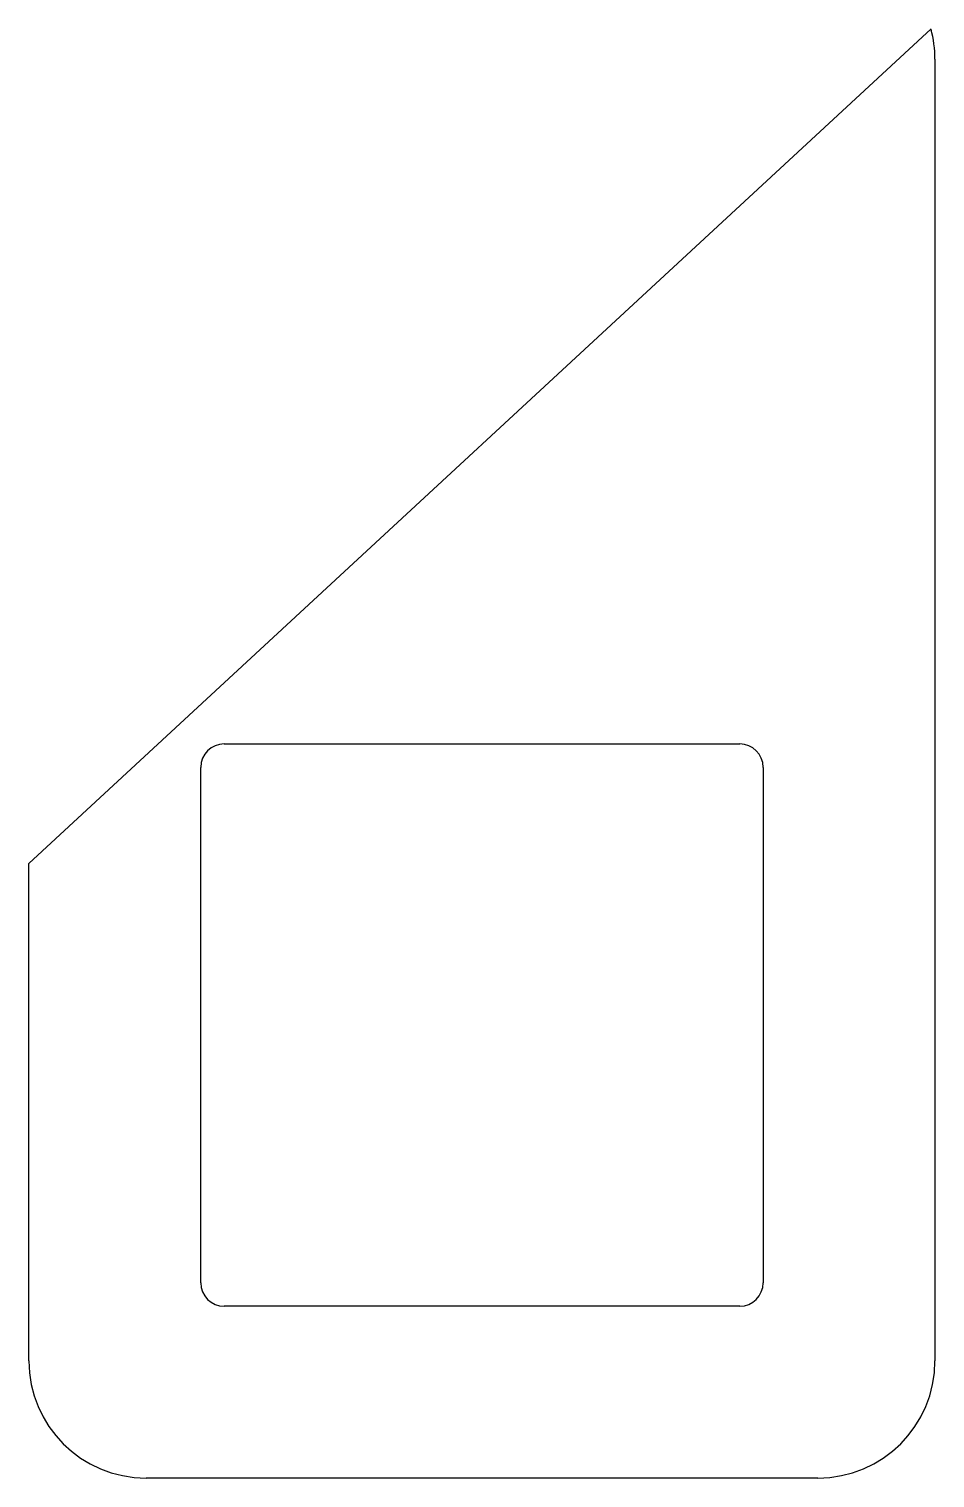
# Model space of a CAD drawing. Extents: x -57 to 59, y 58 to 244.
import ezdxf

# ---------------------------------------------------------------- set-up
doc = ezdxf.new("R2010")
doc.units = 0
doc.layers.get('0').update_dxf_attribs({"linetype": 'CONTINUOUS'})

msp = doc.modelspace()

# ---------------------------------------------------------------- linework, layer by layer
for p, q in [((-57, 136.71), (58.5, 243.58)), ((59, 239.7), (59, 73.03)), ((-32, 152.03), (34, 152.03)), ((-35, 83.03), (-35, 149.03)), ((37, 149.03), (37, 83.03)), ((-57, 73.03), (-57, 136.71)), ((34, 80.03), (-32, 80.03)), ((44, 58.03), (-42, 58.03))]:
    msp.add_line(p, q)
for centre, radius, start, end in [((44, 239.7), 15, 0, 14.9608), ((-32, 149.03), 3, 90, 180), ((34, 149.03), 3, 0, 90), ((-32, 83.03), 3, 180, 270), ((34, 83.03), 3, 270, 0), ((-42, 73.03), 15, 180, 270), ((44, 73.03), 15, 270, 0)]:
    msp.add_arc(centre, radius, start, end)

doc.saveas('drawing.dxf')
